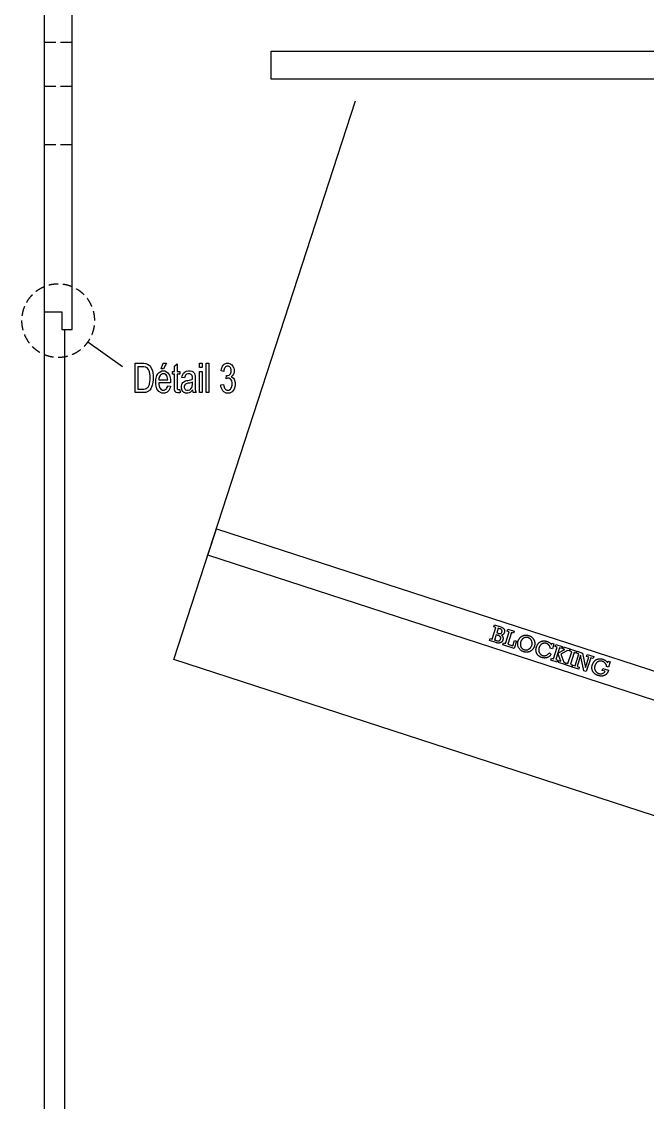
# Model space of a CAD drawing. Extents: x 1 to 138, y 1 to 97.
# Drawn here: x 41.87 to 58.72, y 31.02 to 60.1 of the extents above; entities that cross this region are included whole.
import ezdxf

# ---------------------------------------------------------------- set-up
doc = ezdxf.new("R2010")
doc.units = 0
for name, color, linetype in [('_AIDE', 5, 'CONTINUOUS'), ('_XREF_-_SIDE_-_01', 1, 'CONTINUOUS'), ('PLAN', 18, 'CONTINUOUS'), ('TEXTE', 30, 'CONTINUOUS')]:
    doc.layers.add(name, color=color, linetype=linetype)

msp = doc.modelspace()

# ---------------------------------------------------------------- linework, layer by layer
at = {"layer": '_AIDE'}
msp.add_lwpolyline([(72.923, 34.179), (45.974, 42.936), (50.859, 57.97)], dxfattribs=at)
at = {"layer": '_XREF_-_SIDE_-_01'}
msp.add_lwpolyline([(75.482, 36.07, 0.166818), (75.404, 37.448), (70.718, 48.08, -0.071004), (67.646, 63.319), (67.646, 67.177, 0.369748), (66.746, 68.228, 0.10487), (42.921, 66.921, 0.3389), (42.484, 66.351), (42.484, 65.602), (42.484, 52.293), (42.484, 8.978), (42.484, 1.496), (43.358, 1.496), (72.923, 1.496), (73.829, 1.496), (73.986, 1.496), (73.986, 27.879, -0.05217)], format="xyb", close=True, dxfattribs=at)
for points in [[(48.588, 59.302), (66.071, 59.302), (66.071, 58.554), (48.588, 58.554)], [(47.118, 46.457), (68.612, 39.474), (68.38, 38.761), (46.886, 45.744)], [(54.537, 43.484), (54.638, 43.801), (54.586, 43.817), (54.603, 43.87), (54.744, 43.825), (54.771, 43.816), (54.794, 43.807), (54.804, 43.803), (54.813, 43.799), (54.821, 43.794), (54.828, 43.79), (54.835, 43.786), (54.841, 43.781), (54.846, 43.776), (54.852, 43.769), (54.856, 43.763), (54.861, 43.755), (54.865, 43.747), (54.868, 43.739), (54.871, 43.73), (54.873, 43.721), (54.874, 43.712), (54.875, 43.703), (54.875, 43.693), (54.874, 43.684), (54.872, 43.675), (54.869, 43.665), (54.867, 43.658), (54.864, 43.651), (54.86, 43.644), (54.857, 43.638), (54.853, 43.632), (54.849, 43.627), (54.844, 43.621), (54.839, 43.616), (54.834, 43.612), (54.828, 43.608), (54.822, 43.604), (54.816, 43.601), (54.81, 43.598), (54.803, 43.596), (54.796, 43.594), (54.789, 43.593), (54.796, 43.587), (54.803, 43.581), (54.809, 43.574), (54.815, 43.567), (54.82, 43.559), (54.824, 43.552), (54.827, 43.544), (54.83, 43.535), (54.832, 43.527), (54.834, 43.518), (54.835, 43.51), (54.835, 43.501), (54.834, 43.492), (54.833, 43.483), (54.831, 43.474), (54.829, 43.465), (54.826, 43.458), (54.823, 43.45), (54.819, 43.443), (54.816, 43.437), (54.811, 43.43), (54.807, 43.424), (54.802, 43.418), (54.796, 43.413), (54.791, 43.408), (54.785, 43.403), (54.779, 43.399), (54.773, 43.396), (54.767, 43.393), (54.76, 43.39), (54.753, 43.387), (54.746, 43.386), (54.74, 43.384), (54.732, 43.383), (54.725, 43.382), (54.718, 43.382), (54.711, 43.382), (54.704, 43.382), (54.697, 43.382), (54.689, 43.383), (54.674, 43.386), (54.655, 43.39), (54.635, 43.395), (54.612, 43.402), (54.469, 43.448), (54.486, 43.501)], [(54.663, 43.657), (54.703, 43.645), (54.714, 43.642), (54.724, 43.639), (54.734, 43.637), (54.742, 43.636), (54.751, 43.636), (54.758, 43.637), (54.765, 43.638), (54.771, 43.64), (54.777, 43.643), (54.782, 43.647), (54.787, 43.651), (54.791, 43.656), (54.795, 43.661), (54.798, 43.667), (54.801, 43.674), (54.804, 43.682), (54.806, 43.689), (54.807, 43.696), (54.808, 43.703), (54.807, 43.709), (54.806, 43.716), (54.804, 43.722), (54.802, 43.728), (54.798, 43.733), (54.794, 43.738), (54.789, 43.743), (54.783, 43.748), (54.776, 43.752), (54.769, 43.757), (54.761, 43.761), (54.752, 43.764), (54.742, 43.768), (54.702, 43.78)], [(54.897, 43.37), (54.998, 43.686), (54.943, 43.703), (54.96, 43.756), (55.133, 43.701), (55.116, 43.648), (55.064, 43.665), (54.963, 43.349), (55.092, 43.307), (55.138, 43.451), (55.197, 43.432), (55.135, 43.236), (54.826, 43.334), (54.842, 43.387)], [(54.601, 43.464), (54.625, 43.456), (54.647, 43.45), (54.666, 43.445), (54.682, 43.441), (54.695, 43.439), (54.701, 43.439), (54.707, 43.439), (54.712, 43.44), (54.718, 43.441), (54.723, 43.442), (54.728, 43.444), (54.733, 43.447), (54.738, 43.45), (54.743, 43.453), (54.747, 43.457), (54.751, 43.462), (54.755, 43.466), (54.758, 43.472), (54.761, 43.477), (54.764, 43.484), (54.766, 43.49), (54.768, 43.496), (54.769, 43.502), (54.77, 43.508), (54.77, 43.514), (54.77, 43.52), (54.769, 43.525), (54.768, 43.531), (54.766, 43.536), (54.764, 43.541), (54.762, 43.546), (54.759, 43.551), (54.756, 43.555), (54.752, 43.559), (54.748, 43.563), (54.744, 43.566), (54.739, 43.569), (54.729, 43.575), (54.716, 43.582), (54.7, 43.588), (54.683, 43.594), (54.646, 43.605)], [(55.239, 43.437), (55.243, 43.448), (55.247, 43.459), (55.252, 43.47), (55.257, 43.48), (55.262, 43.49), (55.268, 43.499), (55.274, 43.508), (55.281, 43.516), (55.288, 43.525), (55.295, 43.533), (55.303, 43.54), (55.311, 43.547), (55.32, 43.554), (55.329, 43.56), (55.338, 43.566), (55.348, 43.571), (55.358, 43.577), (55.368, 43.581), (55.379, 43.585), (55.389, 43.588), (55.4, 43.591), (55.41, 43.593), (55.421, 43.595), (55.432, 43.596), (55.443, 43.596), (55.454, 43.596), (55.466, 43.595), (55.477, 43.594), (55.489, 43.592), (55.501, 43.59), (55.512, 43.587), (55.524, 43.583), (55.536, 43.579), (55.548, 43.575), (55.559, 43.57), (55.57, 43.565), (55.58, 43.559), (55.589, 43.553), (55.599, 43.547), (55.608, 43.54), (55.616, 43.533), (55.624, 43.525), (55.632, 43.517), (55.639, 43.509), (55.646, 43.5), (55.652, 43.491), (55.658, 43.481), (55.663, 43.471), (55.668, 43.461), (55.672, 43.45), (55.676, 43.44), (55.679, 43.43), (55.682, 43.419), (55.684, 43.408), (55.686, 43.398), (55.687, 43.387), (55.687, 43.376), (55.687, 43.365), (55.687, 43.354), (55.685, 43.342), (55.684, 43.331), (55.681, 43.32), (55.678, 43.308), (55.675, 43.297), (55.671, 43.285), (55.667, 43.274), (55.662, 43.263), (55.657, 43.252), (55.651, 43.242), (55.645, 43.233), (55.639, 43.224), (55.632, 43.215), (55.625, 43.207), (55.617, 43.199), (55.609, 43.191), (55.601, 43.184), (55.592, 43.177), (55.582, 43.171), (55.573, 43.165), (55.563, 43.16), (55.552, 43.155), (55.542, 43.15), (55.532, 43.147), (55.521, 43.143), (55.51, 43.141), (55.499, 43.139), (55.488, 43.137), (55.477, 43.136), (55.466, 43.136), (55.455, 43.136), (55.443, 43.137), (55.432, 43.138), (55.42, 43.14), (55.408, 43.142), (55.397, 43.145), (55.385, 43.149), (55.37, 43.154), (55.355, 43.16), (55.341, 43.167), (55.328, 43.175), (55.316, 43.183), (55.304, 43.193), (55.292, 43.203), (55.281, 43.214), (55.271, 43.225), (55.262, 43.238), (55.254, 43.25), (55.248, 43.263), (55.242, 43.277), (55.237, 43.291), (55.233, 43.305), (55.23, 43.32), (55.228, 43.335), (55.227, 43.35), (55.227, 43.365), (55.228, 43.379), (55.229, 43.394), (55.232, 43.408), (55.235, 43.423)], [(55.308, 43.414), (55.306, 43.406), (55.304, 43.397), (55.302, 43.389), (55.3, 43.38), (55.299, 43.372), (55.299, 43.364), (55.298, 43.356), (55.298, 43.347), (55.299, 43.339), (55.299, 43.331), (55.301, 43.323), (55.302, 43.316), (55.304, 43.308), (55.306, 43.3), (55.309, 43.293), (55.312, 43.285), (55.315, 43.278), (55.319, 43.271), (55.323, 43.264), (55.327, 43.258), (55.332, 43.251), (55.337, 43.246), (55.342, 43.24), (55.348, 43.235), (55.354, 43.23), (55.36, 43.225), (55.366, 43.221), (55.373, 43.217), (55.38, 43.213), (55.388, 43.21), (55.396, 43.207), (55.404, 43.204), (55.412, 43.202), (55.42, 43.2), (55.428, 43.198), (55.436, 43.197), (55.444, 43.196), (55.452, 43.196), (55.459, 43.196), (55.467, 43.197), (55.475, 43.198), (55.482, 43.2), (55.49, 43.202), (55.497, 43.204), (55.505, 43.207), (55.512, 43.21), (55.519, 43.214), (55.527, 43.218), (55.534, 43.222), (55.54, 43.227), (55.547, 43.232), (55.553, 43.237), (55.559, 43.243), (55.565, 43.248), (55.57, 43.254), (55.575, 43.26), (55.58, 43.267), (55.584, 43.274), (55.589, 43.281), (55.592, 43.288), (55.596, 43.295), (55.599, 43.303), (55.603, 43.311), (55.605, 43.319), (55.608, 43.327), (55.61, 43.336), (55.612, 43.344), (55.613, 43.352), (55.614, 43.36), (55.615, 43.369), (55.615, 43.377), (55.614, 43.385), (55.614, 43.393), (55.613, 43.4), (55.611, 43.408), (55.61, 43.416), (55.608, 43.424), (55.605, 43.431), (55.602, 43.439), (55.599, 43.447), (55.595, 43.454), (55.591, 43.461), (55.587, 43.468), (55.582, 43.474), (55.578, 43.48), (55.573, 43.486), (55.567, 43.492), (55.562, 43.497), (55.556, 43.502), (55.549, 43.506), (55.543, 43.511), (55.536, 43.515), (55.529, 43.518), (55.521, 43.522), (55.514, 43.525), (55.506, 43.528), (55.498, 43.53), (55.49, 43.532), (55.482, 43.533), (55.474, 43.534), (55.466, 43.535), (55.459, 43.535), (55.451, 43.535), (55.444, 43.535), (55.436, 43.534), (55.429, 43.532), (55.421, 43.531), (55.414, 43.528), (55.407, 43.526), (55.4, 43.523), (55.393, 43.519), (55.386, 43.515), (55.379, 43.511), (55.372, 43.507), (55.366, 43.502), (55.36, 43.497), (55.354, 43.491), (55.349, 43.486), (55.344, 43.48), (55.339, 43.474), (55.334, 43.467), (55.33, 43.461), (55.325, 43.454), (55.321, 43.446), (55.318, 43.439), (55.314, 43.431), (55.311, 43.423)], [(56.08, 43.123), (56.125, 43.075), (56.12, 43.067), (56.114, 43.06), (56.109, 43.053), (56.103, 43.046), (56.097, 43.039), (56.091, 43.033), (56.084, 43.027), (56.077, 43.022), (56.07, 43.017), (56.063, 43.012), (56.056, 43.007), (56.048, 43.003), (56.04, 42.999), (56.032, 42.996), (56.024, 42.993), (56.016, 42.99), (56.007, 42.988), (55.998, 42.986), (55.99, 42.984), (55.981, 42.982), (55.972, 42.981), (55.964, 42.981), (55.955, 42.98), (55.946, 42.98), (55.937, 42.981), (55.928, 42.981), (55.919, 42.982), (55.91, 42.984), (55.901, 42.985), (55.892, 42.987), (55.883, 42.99), (55.874, 42.993), (55.862, 42.997), (55.851, 43.001), (55.84, 43.006), (55.83, 43.011), (55.82, 43.017), (55.81, 43.023), (55.801, 43.029), (55.793, 43.036), (55.784, 43.043), (55.777, 43.05), (55.77, 43.058), (55.763, 43.067), (55.756, 43.075), (55.751, 43.084), (55.745, 43.094), (55.74, 43.104), (55.736, 43.114), (55.732, 43.124), (55.728, 43.134), (55.725, 43.145), (55.723, 43.155), (55.721, 43.166), (55.72, 43.176), (55.719, 43.187), (55.719, 43.198), (55.719, 43.209), (55.72, 43.22), (55.721, 43.231), (55.723, 43.242), (55.725, 43.253), (55.728, 43.265), (55.731, 43.276), (55.735, 43.288), (55.74, 43.3), (55.745, 43.311), (55.75, 43.322), (55.756, 43.333), (55.762, 43.343), (55.768, 43.352), (55.775, 43.361), (55.782, 43.37), (55.789, 43.378), (55.797, 43.386), (55.805, 43.393), (55.813, 43.4), (55.822, 43.406), (55.831, 43.412), (55.84, 43.417), (55.85, 43.422), (55.86, 43.426), (55.87, 43.43), (55.88, 43.433), (55.89, 43.436), (55.901, 43.438), (55.911, 43.439), (55.922, 43.44), (55.932, 43.441), (55.943, 43.441), (55.954, 43.44), (55.965, 43.439), (55.977, 43.437), (55.988, 43.434), (56, 43.432), (56.011, 43.428), (56.021, 43.425), (56.031, 43.421), (56.041, 43.417), (56.05, 43.413), (56.059, 43.408), (56.068, 43.403), (56.076, 43.398), (56.084, 43.393), (56.091, 43.387), (56.099, 43.381), (56.106, 43.374), (56.112, 43.368), (56.119, 43.361), (56.125, 43.354), (56.131, 43.346), (56.136, 43.339), (56.148, 43.377), (56.203, 43.36), (56.16, 43.224), (56.105, 43.242), (56.103, 43.253), (56.101, 43.264), (56.098, 43.275), (56.094, 43.285), (56.089, 43.296), (56.083, 43.305), (56.077, 43.314), (56.069, 43.323), (56.061, 43.332), (56.053, 43.339), (56.045, 43.346), (56.036, 43.353), (56.027, 43.358), (56.017, 43.363), (56.007, 43.368), (55.997, 43.371), (55.989, 43.374), (55.981, 43.375), (55.973, 43.377), (55.966, 43.378), (55.958, 43.379), (55.951, 43.379), (55.943, 43.379), (55.936, 43.378), (55.928, 43.377), (55.921, 43.376), (55.914, 43.374), (55.907, 43.372), (55.9, 43.369), (55.893, 43.366), (55.886, 43.363), (55.879, 43.359), (55.872, 43.355), (55.866, 43.35), (55.859, 43.345), (55.853, 43.34), (55.848, 43.335), (55.842, 43.329), (55.837, 43.323), (55.832, 43.317), (55.827, 43.311), (55.823, 43.304), (55.819, 43.297), (55.815, 43.289), (55.811, 43.282), (55.808, 43.274), (55.805, 43.265), (55.802, 43.257), (55.799, 43.248), (55.797, 43.239), (55.795, 43.231), (55.793, 43.222), (55.792, 43.213), (55.792, 43.205), (55.792, 43.197), (55.792, 43.189), (55.792, 43.181), (55.793, 43.173), (55.795, 43.165), (55.797, 43.157), (55.799, 43.149), (55.801, 43.142), (55.804, 43.134), (55.808, 43.127), (55.812, 43.119), (55.816, 43.112), (55.82, 43.106), (55.824, 43.1), (55.829, 43.094), (55.834, 43.088), (55.839, 43.083), (55.844, 43.078), (55.85, 43.073), (55.856, 43.068), (55.862, 43.064), (55.868, 43.061), (55.875, 43.057), (55.882, 43.054), (55.889, 43.051), (55.896, 43.049), (55.908, 43.045), (55.921, 43.043), (55.933, 43.042), (55.945, 43.042), (55.958, 43.043), (55.97, 43.045), (55.983, 43.048), (55.995, 43.052), (56.007, 43.057), (56.019, 43.063), (56.03, 43.07), (56.041, 43.079), (56.052, 43.088), (56.062, 43.099), (56.071, 43.111)], [(56.191, 42.957), (56.292, 43.273), (56.239, 43.29), (56.256, 43.343), (56.426, 43.288), (56.409, 43.236), (56.355, 43.253), (56.254, 42.937), (56.303, 42.921), (56.286, 42.869), (56.121, 42.921), (56.138, 42.974)], [(56.311, 43.106), (56.493, 43.209), (56.444, 43.225), (56.461, 43.277), (56.626, 43.225), (56.61, 43.172), (56.565, 43.186), (56.388, 43.081), (56.467, 42.869), (56.513, 42.854), (56.496, 42.802), (56.325, 42.856), (56.341, 42.909), (56.387, 42.895)], [(56.58, 42.833), (56.681, 43.149), (56.635, 43.164), (56.652, 43.216), (56.807, 43.167), (56.79, 43.114), (56.744, 43.129), (56.644, 42.813), (56.689, 42.798), (56.672, 42.745), (56.518, 42.795), (56.534, 42.847)], [(56.772, 42.772), (56.873, 43.088), (56.813, 43.107), (56.83, 43.16), (56.974, 43.114), (57.054, 42.727), (57.142, 43.002), (57.082, 43.021), (57.099, 43.074), (57.272, 43.019), (57.255, 42.966), (57.193, 42.986), (57.074, 42.613), (57.009, 42.633), (56.921, 43.058), (56.825, 42.755), (56.885, 42.736), (56.868, 42.683), (56.695, 42.738), (56.712, 42.791)], [(57.518, 42.7), (57.672, 42.651), (57.667, 42.636), (57.664, 42.625), (57.66, 42.615), (57.655, 42.605), (57.65, 42.595), (57.645, 42.586), (57.64, 42.577), (57.634, 42.569), (57.627, 42.561), (57.621, 42.553), (57.614, 42.546), (57.606, 42.539), (57.599, 42.533), (57.59, 42.527), (57.582, 42.522), (57.573, 42.517), (57.564, 42.512), (57.554, 42.508), (57.545, 42.505), (57.535, 42.502), (57.525, 42.499), (57.515, 42.497), (57.505, 42.495), (57.494, 42.494), (57.484, 42.494), (57.473, 42.494), (57.462, 42.494), (57.451, 42.495), (57.44, 42.497), (57.428, 42.499), (57.417, 42.501), (57.405, 42.505), (57.393, 42.508), (57.379, 42.513), (57.366, 42.518), (57.353, 42.523), (57.341, 42.529), (57.329, 42.535), (57.319, 42.542), (57.308, 42.549), (57.299, 42.556), (57.29, 42.564), (57.281, 42.572), (57.273, 42.58), (57.266, 42.589), (57.26, 42.598), (57.254, 42.607), (57.248, 42.617), (57.244, 42.627), (57.239, 42.638), (57.236, 42.648), (57.233, 42.659), (57.23, 42.669), (57.228, 42.68), (57.226, 42.69), (57.225, 42.701), (57.224, 42.712), (57.224, 42.723), (57.224, 42.733), (57.225, 42.744), (57.226, 42.755), (57.228, 42.766), (57.23, 42.777), (57.233, 42.788), (57.237, 42.799), (57.24, 42.811), (57.245, 42.822), (57.249, 42.832), (57.254, 42.843), (57.26, 42.852), (57.265, 42.862), (57.272, 42.871), (57.278, 42.88), (57.285, 42.888), (57.292, 42.896), (57.3, 42.904), (57.308, 42.911), (57.316, 42.918), (57.325, 42.924), (57.334, 42.93), (57.343, 42.936), (57.353, 42.941), (57.363, 42.945), (57.373, 42.949), (57.383, 42.953), (57.393, 42.955), (57.404, 42.957), (57.415, 42.959), (57.425, 42.96), (57.436, 42.961), (57.448, 42.96), (57.459, 42.96), (57.471, 42.958), (57.482, 42.957), (57.494, 42.954), (57.506, 42.951), (57.518, 42.947), (57.529, 42.944), (57.54, 42.94), (57.55, 42.935), (57.56, 42.931), (57.569, 42.926), (57.578, 42.92), (57.587, 42.914), (57.595, 42.908), (57.603, 42.902), (57.611, 42.895), (57.618, 42.888), (57.625, 42.88), (57.632, 42.872), (57.638, 42.864), (57.644, 42.856), (57.649, 42.847), (57.664, 42.894), (57.718, 42.877), (57.674, 42.738), (57.62, 42.755), (57.619, 42.765), (57.616, 42.775), (57.613, 42.785), (57.609, 42.795), (57.605, 42.805), (57.599, 42.814), (57.593, 42.824), (57.586, 42.834), (57.578, 42.844), (57.57, 42.852), (57.561, 42.861), (57.551, 42.868), (57.541, 42.874), (57.53, 42.88), (57.518, 42.885), (57.506, 42.89), (57.498, 42.892), (57.489, 42.894), (57.481, 42.896), (57.472, 42.897), (57.464, 42.898), (57.456, 42.898), (57.448, 42.898), (57.441, 42.898), (57.433, 42.897), (57.425, 42.895), (57.418, 42.893), (57.41, 42.891), (57.403, 42.888), (57.396, 42.885), (57.389, 42.882), (57.382, 42.878), (57.375, 42.873), (57.369, 42.869), (57.363, 42.864), (57.357, 42.859), (57.351, 42.853), (57.346, 42.848), (57.341, 42.842), (57.336, 42.836), (57.331, 42.829), (57.327, 42.823), (57.323, 42.816), (57.319, 42.809), (57.315, 42.802), (57.312, 42.794), (57.309, 42.786), (57.306, 42.778), (57.303, 42.769), (57.301, 42.759), (57.299, 42.75), (57.298, 42.741), (57.297, 42.732), (57.296, 42.724), (57.296, 42.715), (57.296, 42.707), (57.297, 42.698), (57.298, 42.69), (57.299, 42.682), (57.301, 42.674), (57.304, 42.666), (57.307, 42.659), (57.31, 42.651), (57.314, 42.644), (57.318, 42.636), (57.322, 42.63), (57.327, 42.623), (57.331, 42.617), (57.337, 42.611), (57.342, 42.605), (57.348, 42.6), (57.353, 42.594), (57.359, 42.59), (57.366, 42.585), (57.372, 42.581), (57.379, 42.577), (57.387, 42.573), (57.394, 42.57), (57.402, 42.567), (57.409, 42.564), (57.422, 42.561), (57.435, 42.558), (57.447, 42.557), (57.459, 42.556), (57.472, 42.557), (57.484, 42.558), (57.496, 42.56), (57.508, 42.564), (57.52, 42.568), (57.531, 42.573), (57.541, 42.579), (57.545, 42.583), (57.55, 42.586), (57.554, 42.59), (57.558, 42.594), (57.562, 42.598), (57.565, 42.603), (57.572, 42.612), (57.578, 42.623), (57.502, 42.647)]]:
    msp.add_lwpolyline(points, close=True, dxfattribs=at)
at = {"layer": 'PLAN'}
for points in [[(43.233, 52.293), (43.233, 65.602)], [(42.796, 59.538), (42.484, 59.538)], [(43.233, 59.538), (42.921, 59.538)], [(42.796, 58.357), (42.484, 58.357)], [(43.233, 58.357), (42.921, 58.357)], [(42.796, 56.782), (42.484, 56.782)], [(43.233, 56.782), (42.921, 56.782)], [(42.484, 52.293), (42.957, 52.293)], [(42.957, 52.293), (42.957, 51.82)], [(43.233, 51.82), (43.233, 52.293)], [(42.957, 51.82), (43.233, 51.82)], [(43.036, 8.978), (43.036, 51.82)]]:
    msp.add_lwpolyline(points, dxfattribs=at)
at = {"layer": 'TEXTE'}
for points in [[(42.482, 52.966), (42.479, 52.965), (42.473, 52.963), (42.468, 52.96), (42.462, 52.958), (42.456, 52.955), (42.451, 52.953), (42.445, 52.95), (42.439, 52.947), (42.434, 52.945), (42.428, 52.942), (42.423, 52.939), (42.417, 52.937), (42.412, 52.934), (42.406, 52.931), (42.401, 52.928), (42.395, 52.925), (42.39, 52.922), (42.384, 52.919), (42.379, 52.916), (42.373, 52.913), (42.368, 52.91), (42.363, 52.907), (42.357, 52.904), (42.352, 52.901), (42.347, 52.898), (42.341, 52.894), (42.336, 52.891), (42.331, 52.888), (42.326, 52.884), (42.321, 52.881), (42.315, 52.878), (42.31, 52.874), (42.305, 52.871), (42.3, 52.867), (42.295, 52.864), (42.29, 52.86), (42.285, 52.857), (42.28, 52.853), (42.275, 52.849), (42.27, 52.846), (42.265, 52.842), (42.26, 52.838), (42.259, 52.838)], [(42.858, 53.041), (42.852, 53.041), (42.846, 53.041), (42.84, 53.041), (42.834, 53.041), (42.828, 53.041), (42.821, 53.04), (42.815, 53.04), (42.809, 53.04), (42.803, 53.039), (42.797, 53.039), (42.79, 53.039), (42.784, 53.038), (42.778, 53.038), (42.772, 53.037), (42.766, 53.037), (42.76, 53.036), (42.754, 53.035), (42.747, 53.035), (42.741, 53.034), (42.735, 53.033), (42.729, 53.033), (42.723, 53.032), (42.717, 53.031), (42.711, 53.03), (42.704, 53.029), (42.698, 53.028), (42.692, 53.027), (42.686, 53.026), (42.68, 53.025), (42.674, 53.024), (42.668, 53.022), (42.662, 53.021), (42.656, 53.02), (42.65, 53.019), (42.644, 53.017), (42.638, 53.016), (42.632, 53.015), (42.626, 53.013), (42.62, 53.012), (42.614, 53.01), (42.608, 53.009), (42.604, 53.008)], [(43.235, 52.966), (43.232, 52.967), (43.227, 52.97), (43.221, 52.972), (43.215, 52.974), (43.209, 52.976), (43.204, 52.979), (43.198, 52.981), (43.192, 52.983), (43.186, 52.985), (43.18, 52.987), (43.174, 52.989), (43.169, 52.991), (43.163, 52.993), (43.157, 52.995), (43.151, 52.997), (43.145, 52.998), (43.139, 53), (43.133, 53.002), (43.127, 53.004), (43.121, 53.005), (43.115, 53.007), (43.109, 53.009), (43.103, 53.01), (43.097, 53.012), (43.091, 53.013), (43.085, 53.015), (43.079, 53.016), (43.073, 53.017), (43.067, 53.019), (43.061, 53.02), (43.055, 53.021), (43.049, 53.022), (43.043, 53.024), (43.037, 53.025), (43.031, 53.026), (43.025, 53.027), (43.019, 53.028), (43.012, 53.029), (43.006, 53.03), (43, 53.031), (42.994, 53.032), (42.988, 53.033), (42.987, 53.033)], [(42.162, 52.753), (42.158, 52.748), (42.154, 52.744), (42.149, 52.739), (42.145, 52.735), (42.141, 52.731), (42.137, 52.726), (42.132, 52.721), (42.128, 52.717), (42.124, 52.712), (42.12, 52.708), (42.116, 52.703), (42.112, 52.698), (42.108, 52.694), (42.104, 52.689), (42.1, 52.684), (42.096, 52.679), (42.092, 52.675), (42.088, 52.67), (42.084, 52.665), (42.081, 52.66), (42.077, 52.655), (42.073, 52.65), (42.069, 52.645), (42.066, 52.64), (42.062, 52.635), (42.058, 52.63), (42.055, 52.625), (42.051, 52.62), (42.048, 52.615), (42.044, 52.61), (42.041, 52.605), (42.037, 52.6), (42.034, 52.595), (42.031, 52.589), (42.027, 52.584), (42.024, 52.579), (42.021, 52.574), (42.018, 52.568), (42.014, 52.563), (42.011, 52.558), (42.008, 52.552), (42.006, 52.549)], [(43.555, 52.753), (43.55, 52.757), (43.546, 52.761), (43.541, 52.766), (43.537, 52.77), (43.532, 52.774), (43.528, 52.778), (43.523, 52.783), (43.519, 52.787), (43.514, 52.791), (43.509, 52.795), (43.505, 52.799), (43.5, 52.803), (43.495, 52.807), (43.491, 52.811), (43.486, 52.815), (43.481, 52.819), (43.476, 52.823), (43.472, 52.827), (43.467, 52.831), (43.462, 52.834), (43.457, 52.838), (43.452, 52.842), (43.447, 52.846), (43.442, 52.849), (43.437, 52.853), (43.432, 52.857), (43.427, 52.86), (43.422, 52.864), (43.417, 52.867), (43.412, 52.871), (43.407, 52.874), (43.402, 52.878), (43.396, 52.881), (43.391, 52.884), (43.386, 52.888), (43.381, 52.891), (43.375, 52.894), (43.37, 52.898), (43.365, 52.901), (43.36, 52.904), (43.354, 52.907), (43.351, 52.909)], [(43.768, 52.433), (43.767, 52.436), (43.764, 52.442), (43.762, 52.448), (43.759, 52.453), (43.757, 52.459), (43.754, 52.465), (43.752, 52.47), (43.749, 52.476), (43.747, 52.481), (43.744, 52.487), (43.741, 52.493), (43.738, 52.498), (43.736, 52.504), (43.733, 52.509), (43.73, 52.515), (43.727, 52.52), (43.724, 52.525), (43.721, 52.531), (43.718, 52.536), (43.715, 52.542), (43.712, 52.547), (43.709, 52.552), (43.706, 52.558), (43.703, 52.563), (43.699, 52.568), (43.696, 52.574), (43.693, 52.579), (43.69, 52.584), (43.686, 52.589), (43.683, 52.595), (43.68, 52.6), (43.676, 52.605), (43.673, 52.61), (43.669, 52.615), (43.666, 52.62), (43.662, 52.625), (43.659, 52.63), (43.655, 52.635), (43.651, 52.64), (43.648, 52.645), (43.644, 52.65), (43.64, 52.655), (43.639, 52.656)], [(41.949, 52.433), (41.948, 52.431), (41.945, 52.425), (41.943, 52.419), (41.941, 52.413), (41.939, 52.408), (41.937, 52.402), (41.934, 52.396), (41.932, 52.39), (41.93, 52.384), (41.928, 52.378), (41.926, 52.373), (41.924, 52.367), (41.922, 52.361), (41.92, 52.355), (41.918, 52.349), (41.917, 52.343), (41.915, 52.337), (41.913, 52.331), (41.911, 52.325), (41.91, 52.319), (41.908, 52.313), (41.907, 52.307), (41.905, 52.301), (41.903, 52.295), (41.902, 52.289), (41.901, 52.283), (41.899, 52.277), (41.898, 52.271), (41.896, 52.265), (41.895, 52.259), (41.894, 52.253), (41.893, 52.247), (41.891, 52.241), (41.89, 52.235), (41.889, 52.229), (41.888, 52.223), (41.887, 52.217), (41.886, 52.211), (41.885, 52.205), (41.884, 52.198), (41.883, 52.192), (41.883, 52.186), (41.882, 52.185)], [(41.874, 52.057), (41.874, 52.05), (41.874, 52.044), (41.874, 52.038), (41.874, 52.032), (41.875, 52.026), (41.875, 52.02), (41.875, 52.013), (41.875, 52.007), (41.876, 52.001), (41.876, 51.995), (41.876, 51.989), (41.877, 51.982), (41.877, 51.976), (41.878, 51.97), (41.878, 51.964), (41.879, 51.958), (41.88, 51.952), (41.88, 51.946), (41.881, 51.939), (41.882, 51.933), (41.883, 51.927), (41.883, 51.921), (41.884, 51.915), (41.885, 51.909), (41.886, 51.903), (41.887, 51.897), (41.888, 51.89), (41.889, 51.884), (41.89, 51.878), (41.891, 51.872), (41.893, 51.866), (41.894, 51.86), (41.895, 51.854), (41.896, 51.848), (41.898, 51.842), (41.899, 51.836), (41.901, 51.83), (41.902, 51.824), (41.903, 51.818), (41.905, 51.812), (41.907, 51.806), (41.908, 51.802)], [(43.843, 52.057), (43.843, 52.063), (43.843, 52.069), (43.843, 52.075), (43.843, 52.081), (43.842, 52.088), (43.842, 52.094), (43.842, 52.1), (43.842, 52.106), (43.841, 52.112), (43.841, 52.118), (43.841, 52.125), (43.84, 52.131), (43.84, 52.137), (43.839, 52.143), (43.839, 52.149), (43.838, 52.155), (43.837, 52.162), (43.837, 52.168), (43.836, 52.174), (43.835, 52.18), (43.834, 52.186), (43.834, 52.192), (43.833, 52.198), (43.832, 52.205), (43.831, 52.211), (43.83, 52.217), (43.829, 52.223), (43.828, 52.229), (43.827, 52.235), (43.825, 52.241), (43.824, 52.247), (43.823, 52.253), (43.822, 52.259), (43.821, 52.265), (43.819, 52.271), (43.818, 52.277), (43.816, 52.283), (43.815, 52.289), (43.814, 52.295), (43.812, 52.301), (43.81, 52.307), (43.809, 52.311)], [(43.768, 51.68), (43.769, 51.683), (43.771, 51.689), (43.774, 51.694), (43.776, 51.7), (43.778, 51.706), (43.78, 51.712), (43.783, 51.717), (43.785, 51.723), (43.787, 51.729), (43.789, 51.735), (43.791, 51.741), (43.793, 51.747), (43.795, 51.752), (43.797, 51.758), (43.798, 51.764), (43.8, 51.77), (43.802, 51.776), (43.804, 51.782), (43.806, 51.788), (43.807, 51.794), (43.809, 51.8), (43.81, 51.806), (43.812, 51.812), (43.814, 51.818), (43.815, 51.824), (43.816, 51.83), (43.818, 51.836), (43.819, 51.842), (43.821, 51.848), (43.822, 51.854), (43.823, 51.86), (43.824, 51.866), (43.825, 51.872), (43.827, 51.878), (43.828, 51.884), (43.829, 51.89), (43.83, 51.897), (43.831, 51.903), (43.832, 51.909), (43.833, 51.915), (43.834, 51.921), (43.834, 51.927), (43.834, 51.928)], [(41.949, 51.68), (41.95, 51.677), (41.953, 51.671), (41.955, 51.666), (41.957, 51.66), (41.96, 51.654), (41.963, 51.649), (41.965, 51.643), (41.968, 51.637), (41.97, 51.632), (41.973, 51.626), (41.976, 51.621), (41.979, 51.615), (41.981, 51.61), (41.984, 51.604), (41.987, 51.599), (41.99, 51.593), (41.993, 51.588), (41.996, 51.582), (41.999, 51.577), (42.002, 51.572), (42.005, 51.566), (42.008, 51.561), (42.011, 51.556), (42.014, 51.55), (42.018, 51.545), (42.021, 51.54), (42.024, 51.534), (42.027, 51.529), (42.031, 51.524), (42.034, 51.519), (42.037, 51.514), (42.041, 51.508), (42.044, 51.503), (42.048, 51.498), (42.051, 51.493), (42.055, 51.488), (42.058, 51.483), (42.062, 51.478), (42.066, 51.473), (42.069, 51.468), (42.073, 51.463), (42.077, 51.458), (42.077, 51.457)], [(43.555, 51.361), (43.559, 51.365), (43.563, 51.369), (43.568, 51.374), (43.572, 51.378), (43.576, 51.383), (43.58, 51.387), (43.585, 51.392), (43.589, 51.396), (43.593, 51.401), (43.597, 51.406), (43.601, 51.41), (43.605, 51.415), (43.609, 51.42), (43.613, 51.424), (43.617, 51.429), (43.621, 51.434), (43.625, 51.439), (43.629, 51.444), (43.633, 51.448), (43.636, 51.453), (43.64, 51.458), (43.644, 51.463), (43.648, 51.468), (43.651, 51.473), (43.655, 51.478), (43.659, 51.483), (43.662, 51.488), (43.666, 51.493), (43.669, 51.498), (43.673, 51.503), (43.676, 51.508), (43.68, 51.514), (43.683, 51.519), (43.686, 51.524), (43.69, 51.529), (43.693, 51.534), (43.696, 51.54), (43.699, 51.545), (43.703, 51.55), (43.706, 51.556), (43.709, 51.561), (43.711, 51.564)], [(43.66, 51.485), (44.593, 50.819)], [(42.162, 51.361), (42.167, 51.356), (42.171, 51.352), (42.176, 51.348), (42.18, 51.343), (42.185, 51.339), (42.189, 51.335), (42.194, 51.331), (42.198, 51.326), (42.203, 51.322), (42.207, 51.318), (42.212, 51.314), (42.217, 51.31), (42.222, 51.306), (42.226, 51.302), (42.231, 51.298), (42.236, 51.294), (42.241, 51.29), (42.245, 51.286), (42.25, 51.283), (42.255, 51.279), (42.26, 51.275), (42.265, 51.271), (42.27, 51.268), (42.275, 51.264), (42.28, 51.26), (42.285, 51.257), (42.29, 51.253), (42.295, 51.249), (42.3, 51.246), (42.305, 51.242), (42.31, 51.239), (42.315, 51.236), (42.321, 51.232), (42.326, 51.229), (42.331, 51.225), (42.336, 51.222), (42.341, 51.219), (42.347, 51.216), (42.352, 51.212), (42.357, 51.209), (42.363, 51.206), (42.366, 51.204)], [(43.235, 51.147), (43.238, 51.148), (43.244, 51.151), (43.249, 51.153), (43.255, 51.156), (43.261, 51.158), (43.266, 51.161), (43.272, 51.163), (43.278, 51.166), (43.283, 51.169), (43.289, 51.171), (43.294, 51.174), (43.3, 51.177), (43.305, 51.18), (43.311, 51.182), (43.316, 51.185), (43.322, 51.188), (43.327, 51.191), (43.333, 51.194), (43.338, 51.197), (43.344, 51.2), (43.349, 51.203), (43.354, 51.206), (43.36, 51.209), (43.365, 51.212), (43.37, 51.216), (43.375, 51.219), (43.381, 51.222), (43.386, 51.225), (43.391, 51.229), (43.396, 51.232), (43.402, 51.236), (43.407, 51.239), (43.412, 51.242), (43.417, 51.246), (43.422, 51.249), (43.427, 51.253), (43.432, 51.257), (43.437, 51.26), (43.442, 51.264), (43.447, 51.268), (43.452, 51.271), (43.457, 51.275), (43.458, 51.276)], [(42.482, 51.147), (42.485, 51.146), (42.49, 51.144), (42.496, 51.141), (42.502, 51.139), (42.508, 51.137), (42.513, 51.135), (42.519, 51.133), (42.525, 51.13), (42.531, 51.128), (42.537, 51.126), (42.543, 51.124), (42.548, 51.122), (42.554, 51.12), (42.56, 51.119), (42.566, 51.117), (42.572, 51.115), (42.578, 51.113), (42.584, 51.111), (42.59, 51.11), (42.596, 51.108), (42.602, 51.106), (42.608, 51.105), (42.614, 51.103), (42.62, 51.102), (42.626, 51.1), (42.632, 51.099), (42.638, 51.097), (42.644, 51.096), (42.65, 51.095), (42.656, 51.093), (42.662, 51.092), (42.668, 51.091), (42.674, 51.09), (42.68, 51.089), (42.686, 51.087), (42.692, 51.086), (42.698, 51.085), (42.704, 51.084), (42.711, 51.083), (42.717, 51.082), (42.723, 51.082), (42.729, 51.081), (42.73, 51.081)], [(42.858, 51.072), (42.865, 51.072), (42.871, 51.072), (42.877, 51.072), (42.883, 51.073), (42.889, 51.073), (42.896, 51.073), (42.902, 51.073), (42.908, 51.073), (42.914, 51.074), (42.92, 51.074), (42.926, 51.075), (42.933, 51.075), (42.939, 51.075), (42.945, 51.076), (42.951, 51.077), (42.957, 51.077), (42.963, 51.078), (42.97, 51.079), (42.976, 51.079), (42.982, 51.08), (42.988, 51.081), (42.994, 51.082), (43, 51.082), (43.006, 51.083), (43.012, 51.084), (43.019, 51.085), (43.025, 51.086), (43.031, 51.087), (43.037, 51.089), (43.043, 51.09), (43.049, 51.091), (43.055, 51.092), (43.061, 51.093), (43.067, 51.095), (43.073, 51.096), (43.079, 51.097), (43.085, 51.099), (43.091, 51.1), (43.097, 51.102), (43.103, 51.103), (43.109, 51.105), (43.113, 51.106)]]:
    msp.add_lwpolyline(points, dxfattribs=at)
for points in [[(44.928, 50.121), (44.928, 50.908), (45.131, 50.908), (45.166, 50.908), (45.218, 50.902), (45.236, 50.897), (45.262, 50.889), (45.305, 50.861), (45.323, 50.84), (45.346, 50.814), (45.381, 50.747), (45.393, 50.706), (45.404, 50.665), (45.416, 50.571), (45.416, 50.519), (45.416, 50.474), (45.408, 50.394), (45.4, 50.36), (45.392, 50.325), (45.372, 50.268), (45.36, 50.245), (45.348, 50.222), (45.321, 50.186), (45.306, 50.173), (45.292, 50.16), (45.256, 50.141), (45.236, 50.134), (45.215, 50.127), (45.168, 50.121), (45.141, 50.121)], [(45.629, 50.762), (45.682, 50.912), (45.778, 50.912), (45.689, 50.762)], [(46.131, 50.207), (46.141, 50.121), (46.126, 50.117), (46.099, 50.113), (46.087, 50.113), (46.067, 50.113), (46.036, 50.121), (46.025, 50.129), (46.015, 50.138), (45.999, 50.16), (45.995, 50.173), (45.99, 50.187), (45.986, 50.244), (45.986, 50.288), (45.986, 50.617), (45.932, 50.617), (45.932, 50.692), (45.986, 50.692), (45.986, 50.833), (46.059, 50.891), (46.059, 50.692), (46.131, 50.692), (46.131, 50.617), (46.059, 50.617), (46.059, 50.282), (46.059, 50.262), (46.061, 50.235), (46.062, 50.229), (46.064, 50.223), (46.07, 50.214), (46.075, 50.21), (46.079, 50.207), (46.091, 50.203), (46.099, 50.203), (46.105, 50.203), (46.121, 50.205)], [(46.66, 50.797), (46.66, 50.908), (46.733, 50.908), (46.733, 50.797)], [(46.841, 50.121), (46.841, 50.908), (46.914, 50.908), (46.914, 50.121)], [(47.236, 50.329), (47.308, 50.342), (47.315, 50.301), (47.336, 50.242), (47.351, 50.224), (47.366, 50.206), (47.402, 50.187), (47.424, 50.187), (47.45, 50.187), (47.493, 50.211), (47.51, 50.235), (47.528, 50.258), (47.545, 50.317), (47.545, 50.352), (47.545, 50.385), (47.529, 50.44), (47.513, 50.461), (47.496, 50.483), (47.455, 50.505), (47.43, 50.505), (47.42, 50.505), (47.394, 50.499), (47.379, 50.494), (47.387, 50.579), (47.39, 50.578), (47.396, 50.578), (47.399, 50.578), (47.422, 50.578), (47.463, 50.594), (47.482, 50.61), (47.5, 50.626), (47.519, 50.676), (47.519, 50.709), (47.519, 50.736), (47.505, 50.779), (47.492, 50.797), (47.478, 50.814), (47.443, 50.832), (47.422, 50.832), (47.401, 50.832), (47.366, 50.814), (47.352, 50.796), (47.338, 50.779), (47.32, 50.725), (47.316, 50.69), (47.243, 50.707), (47.25, 50.756), (47.28, 50.831), (47.303, 50.858), (47.327, 50.885), (47.385, 50.911), (47.42, 50.911), (47.445, 50.911), (47.489, 50.897), (47.509, 50.884), (47.53, 50.87), (47.561, 50.832), (47.572, 50.808), (47.582, 50.784), (47.593, 50.734), (47.593, 50.707), (47.593, 50.681), (47.583, 50.635), (47.573, 50.614), (47.562, 50.593), (47.532, 50.56), (47.512, 50.548), (47.538, 50.54), (47.579, 50.506), (47.593, 50.481), (47.608, 50.455), (47.622, 50.392), (47.622, 50.354), (47.622, 50.302), (47.594, 50.215), (47.566, 50.179), (47.538, 50.143), (47.466, 50.107), (47.423, 50.107), (47.384, 50.107), (47.32, 50.138), (47.294, 50.169), (47.269, 50.2), (47.239, 50.28)], [(45.006, 50.213), (45.132, 50.213), (45.161, 50.213), (45.207, 50.221), (45.224, 50.228), (45.24, 50.235), (45.267, 50.256), (45.277, 50.269), (45.291, 50.287), (45.312, 50.337), (45.32, 50.368), (45.328, 50.4), (45.336, 50.476), (45.336, 50.52), (45.336, 50.582), (45.32, 50.677), (45.305, 50.71), (45.29, 50.743), (45.253, 50.788), (45.231, 50.799), (45.216, 50.807), (45.165, 50.815), (45.13, 50.815), (45.006, 50.815)], [(45.806, 50.305), (45.881, 50.292), (45.873, 50.248), (45.84, 50.18), (45.816, 50.156), (45.792, 50.132), (45.731, 50.108), (45.693, 50.108), (45.647, 50.108), (45.572, 50.146), (45.545, 50.185), (45.517, 50.224), (45.49, 50.332), (45.49, 50.401), (45.49, 50.473), (45.518, 50.585), (45.545, 50.625), (45.573, 50.664), (45.645, 50.704), (45.689, 50.704), (45.732, 50.704), (45.802, 50.665), (45.829, 50.626), (45.857, 50.587), (45.884, 50.478), (45.884, 50.407), (45.884, 50.403), (45.884, 50.39), (45.883, 50.381), (45.564, 50.381), (45.566, 50.334), (45.586, 50.262), (45.604, 50.237), (45.622, 50.212), (45.667, 50.187), (45.693, 50.187), (45.713, 50.187), (45.747, 50.201), (45.762, 50.215), (45.776, 50.229), (45.798, 50.274)], [(45.568, 50.461), (45.807, 50.461), (45.805, 50.497), (45.791, 50.551), (45.78, 50.569), (45.762, 50.597), (45.717, 50.625), (45.69, 50.625), (45.665, 50.625), (45.623, 50.602), (45.606, 50.58), (45.589, 50.558), (45.57, 50.498)], [(46.48, 50.191), (46.46, 50.168), (46.421, 50.136), (46.403, 50.127), (46.384, 50.117), (46.344, 50.108), (46.323, 50.108), (46.288, 50.108), (46.233, 50.131), (46.215, 50.154), (46.196, 50.177), (46.177, 50.236), (46.177, 50.271), (46.177, 50.292), (46.184, 50.33), (46.191, 50.348), (46.198, 50.365), (46.217, 50.393), (46.228, 50.403), (46.24, 50.414), (46.266, 50.43), (46.281, 50.435), (46.291, 50.439), (46.323, 50.446), (46.345, 50.45), (46.389, 50.457), (46.453, 50.473), (46.474, 50.483), (46.474, 50.493), (46.474, 50.505), (46.474, 50.508), (46.474, 50.537), (46.464, 50.579), (46.454, 50.591), (46.44, 50.607), (46.399, 50.624), (46.371, 50.624), (46.346, 50.624), (46.308, 50.612), (46.296, 50.6), (46.284, 50.588), (46.266, 50.546), (46.26, 50.516), (46.189, 50.529), (46.194, 50.559), (46.21, 50.608), (46.221, 50.627), (46.232, 50.645), (46.264, 50.674), (46.285, 50.684), (46.306, 50.694), (46.355, 50.704), (46.382, 50.704), (46.41, 50.704), (46.454, 50.696), (46.471, 50.687), (46.488, 50.678), (46.513, 50.657), (46.521, 50.644), (46.53, 50.631), (46.541, 50.598), (46.544, 50.578), (46.546, 50.565), (46.548, 50.521), (46.548, 50.489), (46.548, 50.36), (46.548, 50.292), (46.55, 50.207), (46.552, 50.189), (46.555, 50.171), (46.564, 50.137), (46.571, 50.121), (46.495, 50.121), (46.489, 50.136), (46.482, 50.171)], [(46.66, 50.121), (46.66, 50.692), (46.733, 50.692), (46.733, 50.121)], [(46.474, 50.407), (46.455, 50.396), (46.395, 50.378), (46.356, 50.371), (46.334, 50.366), (46.302, 50.357), (46.293, 50.351), (46.284, 50.346), (46.269, 50.33), (46.264, 50.32), (46.259, 50.31), (46.254, 50.287), (46.254, 50.274), (46.254, 50.255), (46.265, 50.222), (46.276, 50.209), (46.287, 50.196), (46.319, 50.184), (46.34, 50.184), (46.361, 50.184), (46.398, 50.196), (46.415, 50.208), (46.431, 50.22), (46.455, 50.254), (46.462, 50.275), (46.468, 50.291), (46.474, 50.34), (46.474, 50.372)]]:
    msp.add_lwpolyline(points, close=True, dxfattribs=at)

doc.saveas('drawing.dxf')
